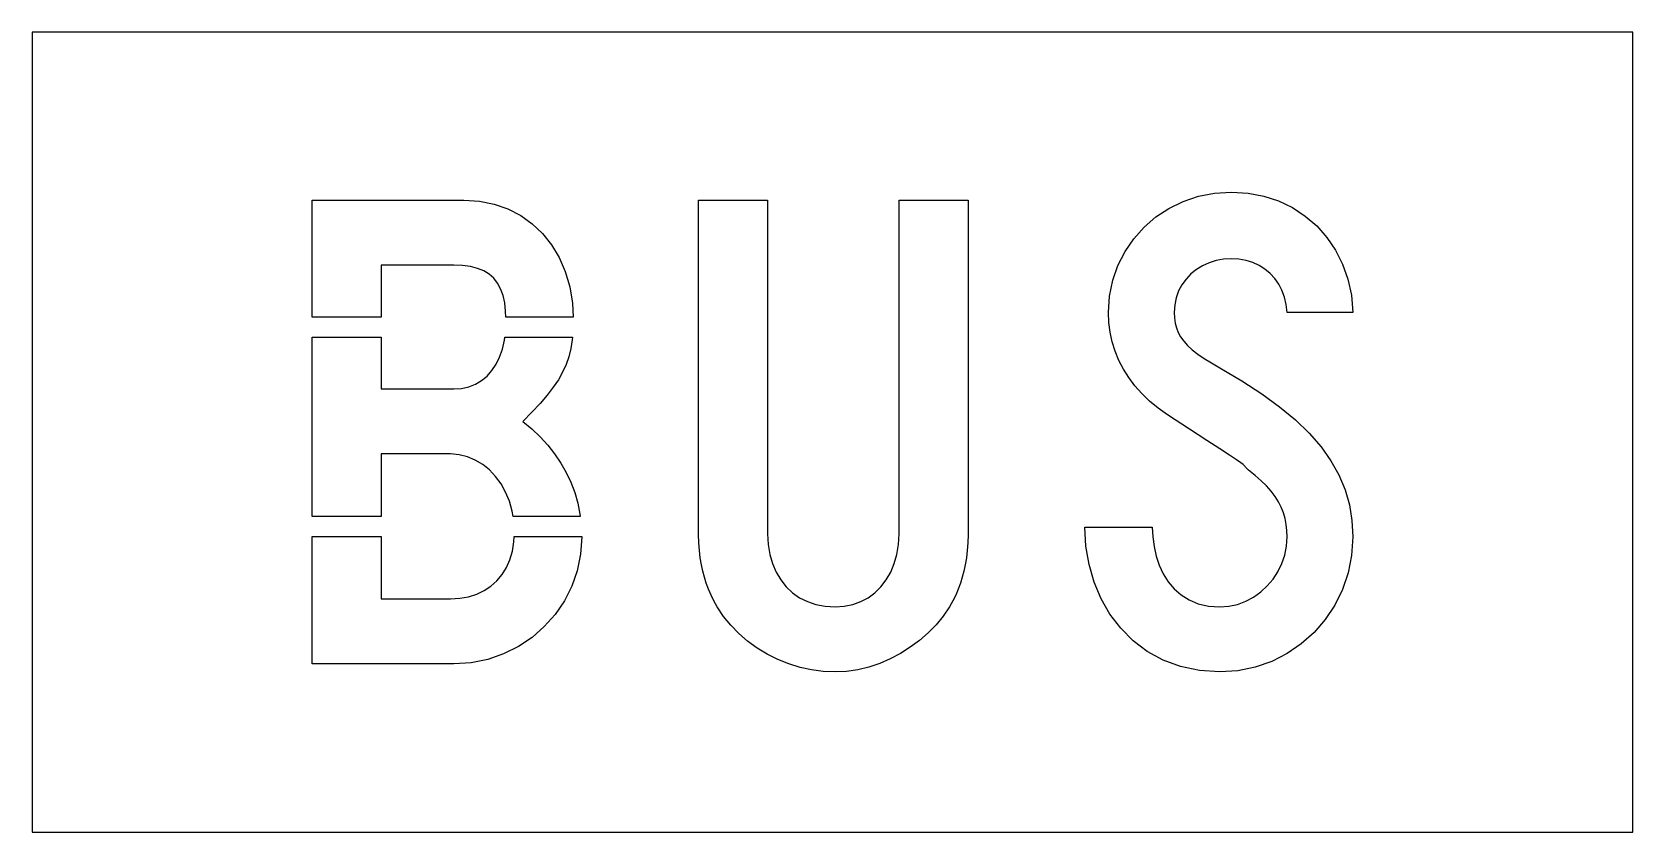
# Model space of a CAD drawing. Extents: x 0 to 40, y 0 to 20.
import ezdxf

# ---------------------------------------------------------------- set-up
doc = ezdxf.new("R2010")
doc.units = 0
doc.layers.add('CUT', color=7, linetype='Continuous')
doc.layers.add('OUTSIDE', color=1, linetype='Continuous')

msp = doc.modelspace()

# ---------------------------------------------------------------- linework, layer by layer
at = {"layer": 'CUT'}
for points in [[(32.7408, 6.0591), (32.55, 5.6684), (32.3124, 5.3101), (32.0316, 4.9855), (31.7136, 4.7014), (31.3596, 4.4591), (30.9756, 4.2643), (30.564, 4.1194), (30.1284, 4.0301), (29.6748, 4), (29.166, 4.0348), (28.6932, 4.1345), (28.26, 4.2968), (27.8652, 4.5136), (27.5112, 4.7803), (27.2004, 5.0933), (26.9328, 5.4446), (26.7108, 5.8319), (26.5356, 6.2481), (26.4096, 6.6875), (26.3316, 7.1467), (26.3052, 7.6197), (27.99, 7.6197), (28.0008, 7.3762), (28.0332, 7.1339), (28.0872, 6.8962), (28.1652, 6.669), (28.2648, 6.4545), (28.3896, 6.2574), (28.5396, 6.08), (28.7136, 5.927), (28.914, 5.8006), (29.1396, 5.7067), (29.394, 5.6475), (29.6748, 5.6267), (29.9016, 5.6429), (30.1212, 5.6916), (30.3276, 5.7681), (30.522, 5.8725), (30.702, 6), (30.864, 6.1507), (31.0068, 6.32), (31.128, 6.5067), (31.2252, 6.7084), (31.2984, 6.9217), (31.3428, 7.1455), (31.3584, 7.3762), (31.3536, 7.5351), (31.3368, 7.6893), (31.308, 7.8365), (31.266, 7.9803), (31.212, 8.1194), (31.1424, 8.2562), (31.0584, 8.3896), (30.9588, 8.5206), (30.8436, 8.6516), (30.7104, 8.7814), (30.5592, 8.9125), (30.39, 9.0435), (30.3444, 9.0922), (30.3216, 9.1212), (30.3108, 9.1397), (30.2964, 9.1583), (30.264, 9.1861), (30.2004, 9.2325), (30.0912, 9.3067), (29.922, 9.418), (29.6796, 9.5757), (29.3496, 9.7913), (28.9164, 10.0719), (28.3692, 10.4267), (28.1364, 10.5948), (27.924, 10.7722), (27.7296, 10.9588), (27.5568, 11.1548), (27.4032, 11.3588), (27.2688, 11.571), (27.1548, 11.7913), (27.0624, 12.0186), (26.9892, 12.2516), (26.9376, 12.4928), (26.9052, 12.7386), (26.8956, 12.9901), (26.9232, 13.3994), (27.0036, 13.7925), (27.1332, 14.1646), (27.3084, 14.5113), (27.5268, 14.8325), (27.7848, 15.1212), (28.0788, 15.3751), (28.4052, 15.5907), (28.7604, 15.7646), (29.142, 15.8933), (29.5464, 15.9733), (29.9688, 16), (30.3816, 15.9745), (30.7752, 15.8991), (31.1472, 15.7762), (31.494, 15.6093), (31.8132, 15.3994), (32.1, 15.1513), (32.3544, 14.8661), (32.5704, 14.5484), (32.7456, 14.1983), (32.8788, 13.8203), (32.964, 13.4168), (33, 12.9901), (31.3584, 12.9901), (31.3368, 13.1872), (31.2936, 13.3716), (31.23, 13.5432), (31.1484, 13.6997), (31.0476, 13.8412), (30.9324, 13.9664), (30.8016, 14.0742), (30.6564, 14.1658), (30.5004, 14.2377), (30.3324, 14.2899), (30.1548, 14.3212), (29.9688, 14.3328), (29.7732, 14.3212), (29.5848, 14.2864), (29.4072, 14.2319), (29.2428, 14.1565), (29.0904, 14.0626), (28.9536, 13.9513), (28.8324, 13.8238), (28.7304, 13.6812), (28.6488, 13.5258), (28.5876, 13.3577), (28.5504, 13.1791), (28.5372, 12.9901), (28.5432, 12.8522), (28.56, 12.7235), (28.5912, 12.6029), (28.6356, 12.487), (28.6968, 12.3757), (28.7748, 12.2678), (28.8708, 12.1623), (28.986, 12.0557), (29.124, 11.949), (29.2824, 11.8388), (29.466, 11.7264), (29.6748, 11.607), (30.2256, 11.2823), (30.7248, 10.9577), (31.1712, 10.6307), (31.566, 10.3026), (31.9104, 9.9687), (32.2056, 9.629), (32.4528, 9.2812), (32.6532, 8.9252), (32.8068, 8.5577), (32.9148, 8.1786), (32.9796, 7.7843), (33, 7.3762), (32.97, 6.9159), (32.8824, 6.4765)], [(11.7088, 13.5791), (11.632, 13.7217), (11.536, 13.8446), (11.422, 13.9467), (11.2864, 14.0278), (11.1316, 14.0916), (10.9552, 14.1357), (10.7572, 14.1612), (10.5364, 14.1693), (8.7256, 14.1693), (8.7256, 12.8748), (7, 12.8748), (7, 15.7971), (10.7896, 15.7971), (11.1796, 15.7716), (11.548, 15.6986), (11.8912, 15.578), (12.2092, 15.4145), (12.4996, 15.2081), (12.7576, 14.9635), (12.9832, 14.6806), (13.1716, 14.3629), (13.3228, 14.0128), (13.4344, 13.6313), (13.5028, 13.222), (13.521, 12.8748), (11.8388, 12.8748), (11.8336, 13.0191), (11.8096, 13.2278), (11.7676, 13.4145)], [(23.3648, 7.0342), (23.3444, 6.8533), (23.318, 6.6829), (23.2844, 6.5217), (23.2436, 6.3675), (23.1968, 6.2168), (23.1416, 6.0707), (23.078, 5.9246), (23.006, 5.7774), (22.9268, 5.6267), (22.7684, 5.3983), (22.5884, 5.1814), (22.3904, 4.9774), (22.1744, 4.7896), (21.944, 4.6168), (21.7004, 4.4626), (21.4448, 4.327), (21.1796, 4.2133), (20.9072, 4.1217), (20.6288, 4.0545), (20.3468, 4.0139), (20.0636, 4), (19.7684, 4.0128), (19.4768, 4.0522), (19.1888, 4.1159), (18.9068, 4.2041), (18.632, 4.3154), (18.3692, 4.4475), (18.1172, 4.5994), (17.8796, 4.771), (17.66, 4.9612), (17.4572, 5.1675), (17.2748, 5.3901), (17.1164, 5.6267), (17.036, 5.7774), (16.9652, 5.9246), (16.9016, 6.0707), (16.8464, 6.2168), (16.7984, 6.3675), (16.7576, 6.5217), (16.7252, 6.6829), (16.6976, 6.8533), (16.6784, 7.0342), (16.664, 7.2278), (16.6556, 7.4354), (16.6532, 7.6603), (16.6532, 15.7971), (18.3788, 15.7971), (18.3788, 7.4574), (18.3932, 7.1907), (18.434, 6.9403), (18.5, 6.7084), (18.5912, 6.4951), (18.7052, 6.3014), (18.842, 6.1299), (19.0004, 5.9814), (19.178, 5.8574), (19.3736, 5.7588), (19.5872, 5.6858), (19.8176, 5.6417), (20.0636, 5.6267), (20.2892, 5.6417), (20.504, 5.6858), (20.7044, 5.7588), (20.8904, 5.8574), (21.0596, 5.9814), (21.2108, 6.1299), (21.3428, 6.3014), (21.4544, 6.4951), (21.5432, 6.7084), (21.6092, 6.9403), (21.65, 7.1907), (21.6632, 7.4574), (21.6632, 15.7971), (23.39, 15.7971), (23.39, 7.6603), (23.3876, 7.4354), (23.3792, 7.2278)], [(11.4304, 9.0504), (11.26, 9.1884), (11.0752, 9.2997), (10.8784, 9.382), (10.6696, 9.433), (10.4524, 9.4504), (8.7256, 9.4504), (8.7256, 7.8916), (7, 7.8916), (7, 12.3728), (8.7256, 12.3728), (8.7256, 11.0783), (10.5364, 11.0783), (10.7308, 11.091), (10.9108, 11.1316), (11.0776, 11.1965), (11.23, 11.2858), (11.368, 11.3994), (11.4892, 11.5362), (11.5936, 11.6939), (11.6812, 11.8736), (11.7508, 12.073), (11.8012, 12.2933), (11.8112, 12.3728), (13.5055, 12.3728), (13.4992, 12.3003), (13.4644, 12.0835), (13.414, 11.8794), (13.3456, 11.6846), (13.258, 11.4945), (13.15, 11.3067), (13.0204, 11.1177), (12.8692, 10.9217), (12.6928, 10.7165), (12.4912, 10.4986), (12.2632, 10.2643), (12.4864, 10.0765), (12.694, 9.8783), (12.8836, 9.6696), (13.0564, 9.4528), (13.2112, 9.2243), (13.3468, 8.9878), (13.4632, 8.742), (13.5604, 8.487), (13.636, 8.2226), (13.6912, 7.949), (13.698, 7.8916), (12.0173, 7.8916), (11.9956, 8.0243), (11.9272, 8.2667), (11.8336, 8.4928), (11.7196, 8.7003), (11.584, 8.8858)], [(11.782, 4.4522), (11.3872, 4.3165), (10.9708, 4.2319), (10.5364, 4.2029), (7, 4.2029), (7, 7.3896), (8.7256, 7.3896), (8.7256, 5.8307), (10.4524, 5.8307), (10.6876, 5.8435), (10.9072, 5.8829), (11.1112, 5.9478), (11.2972, 6.0371), (11.4664, 6.1484), (11.6152, 6.2829), (11.7448, 6.4383), (11.8528, 6.6133), (11.938, 6.8081), (12.0016, 7.0214), (12.0388, 7.2522), (12.0462, 7.3896), (13.7362, 7.3896), (13.7368, 7.3762), (13.7068, 6.9461), (13.6228, 6.5333), (13.4848, 6.1426), (13.3, 5.7762), (13.0696, 5.4388), (12.7996, 5.1339), (12.4924, 4.8649), (12.1516, 4.6365)]]:
    msp.add_lwpolyline(points, close=True, dxfattribs=at)
at = {"layer": 'OUTSIDE'}
msp.add_lwpolyline([(0, 0), (40, 0), (40, 20), (0, 20)], close=True, dxfattribs=at)

doc.saveas('drawing.dxf')
